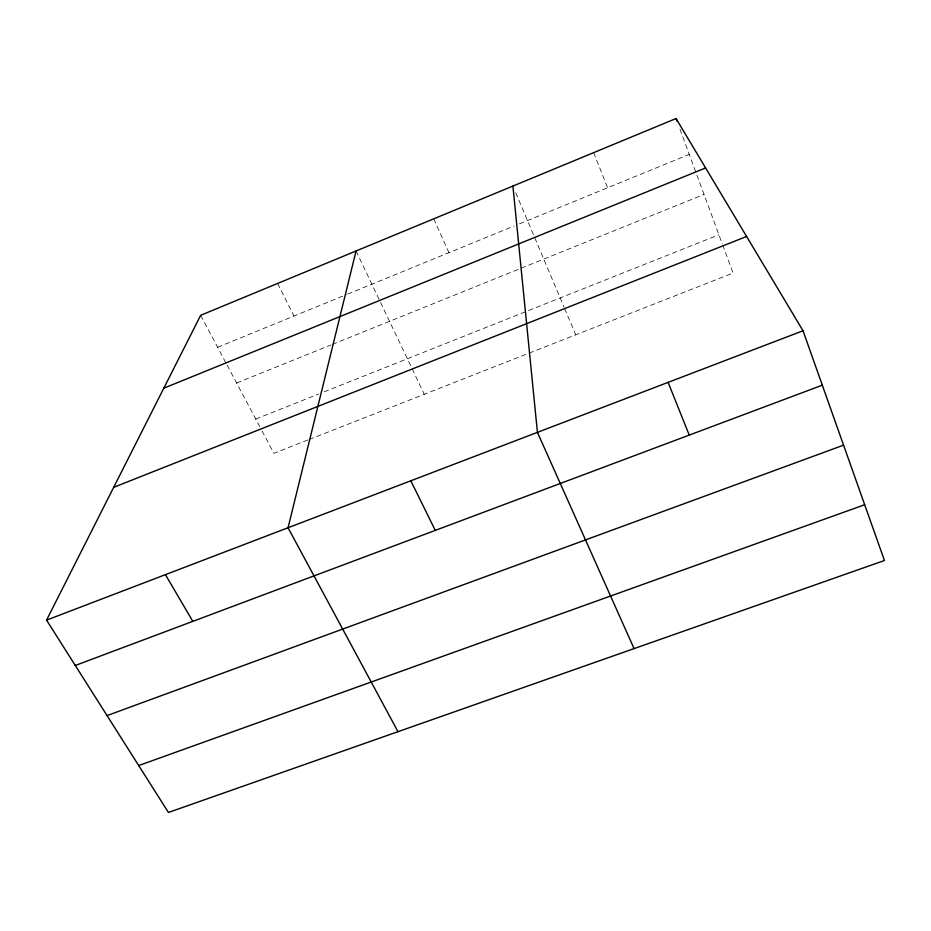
<?xml version="1.0" encoding="UTF-8"?>
<svg xmlns="http://www.w3.org/2000/svg" width="931" height="931" viewBox="0 0 931 931"><rect width="100%" height="100%" fill="white"/><g stroke="black" fill="none" stroke-linecap="round" stroke-linejoin="round"><path stroke-width="0.7" stroke-dasharray="4.66 3.49" d="M217.621 347.275L346.355 294.627M347.705 294.08L514.168 226M519.498 223.824L689.266 154.395M236.602 383.013L330.971 344.947M332.309 344.412L704.045 194.451M255.746 419.066L318.763 393.988M324.128 391.858L718.93 234.787M307.777 440.014L273.923 453.304L260.459 427.946M309.127 439.49L733.046 273.051L722.817 245.342M200.654 315.306L226.431 363.87M227.117 365.15L259.784 426.677M277.589 283.455L293.998 316.04M356.061 250.986L411.583 367.629M412.189 368.897L424.268 394.279M433.718 218.832L448.928 252.685M515.716 192.694L564.07 307.16M564.628 308.475L575.754 334.811M593.664 152.637L607.582 187.806M679.967 129.165L722.328 244.027"/><path stroke-width="1.4" d="M356.061 250.986L288.051 527.749L397.979 731.685M46.55 620.127L200.654 315.306L676.046 118.54L803.022 330.761L884.45 560.497L168.43 812.46L46.55 620.127L803.022 330.761M163.798 388.192L705.605 167.952M113.687 487.332L746.604 236.474M75.283 665.467L822.306 385.178M107.053 715.602L843.567 445.158M138.707 765.55L864.678 504.73M165.427 574.648L192.822 621.361M410.815 480.792L435.266 530.391M634.069 648.604L537.431 432.356L512.911 186.06M668.109 382.373L689.231 435.103M676.046 118.54L677.023 121.193"/></g></svg>
